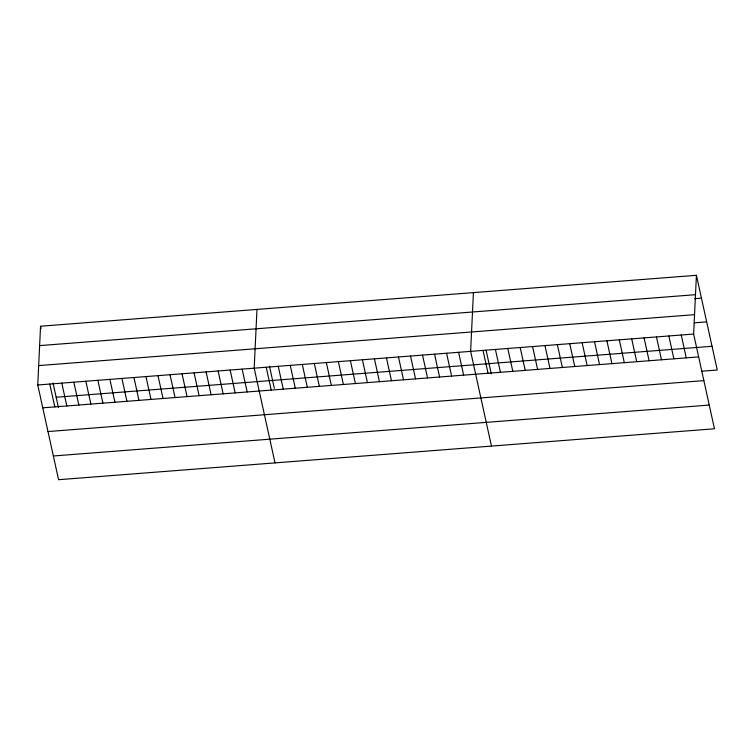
<?xml version="1.0" encoding="UTF-8"?>
<svg xmlns="http://www.w3.org/2000/svg" width="755" height="755" viewBox="0 0 755 755"><rect width="100%" height="100%" fill="white"/><g stroke="black" fill="none" stroke-linecap="round" stroke-linejoin="round"><path stroke-width="1.13" d="M696.421 275.301L693.628 334.05L714.457 428.774L58.579 479.699L37.75 384.984L40.544 326.226L696.421 275.301L717.25 370.016L701.48 371.243M256.983 309.418L254.19 368.176L275.018 462.9M473.423 292.61L470.629 351.368L491.458 446.092M39.619 345.611L695.506 294.686M694.694 298.678L701.452 298.149M38.675 365.59L694.553 314.665M694.27 322.829L706.661 321.866M37.75 384.984L693.628 334.05M56.153 397.234L712.031 346.3M42.771 407.832L698.658 356.898M47.99 431.549L703.868 380.624M53.36 455.982L709.247 405.058M681.246 335.012L686.267 357.861M668.855 335.975L673.875 358.823M656.463 336.938L661.493 359.786M644.072 337.9L649.102 360.748M631.69 338.863L636.71 361.711M619.298 339.825L624.319 362.674M606.907 340.788L611.937 363.636M594.525 341.741L599.545 364.599M582.133 342.704L587.154 365.562M569.742 343.667L574.763 366.524M557.35 344.629L562.381 367.487M544.968 345.592L549.989 368.449M532.577 346.554L537.598 369.412M520.186 347.517L525.216 370.365M507.794 348.48L512.824 371.328M495.412 349.442L500.433 372.291M486.126 350.386L491.269 373.782M483.021 350.405L488.041 373.253M458.606 352.302L463.627 375.15M446.582 353.236L451.603 376.084M434.559 354.17L439.58 377.019M422.536 355.105L427.557 377.953M410.512 356.039L415.533 378.887M398.489 356.964L403.51 379.822M386.456 357.898L391.486 380.756M374.433 358.833L379.463 381.69M362.409 359.767L367.44 382.625M350.386 360.701L355.407 383.559M338.363 361.636L343.383 384.493M326.339 362.57L331.36 385.418M314.316 363.504L319.337 386.352M302.293 364.439L307.313 387.287M290.26 365.373L295.29 388.221M278.236 366.307L283.267 389.155M269.459 366.175L274.329 388.334M266.213 367.241L271.243 390.09M242.166 369.11L247.187 391.958M230.143 370.044L235.164 392.893M218.119 370.969L223.14 393.827M206.096 371.904L211.117 394.761M194.073 372.838L199.094 395.695M182.04 373.772L187.07 396.63M170.017 374.707L175.047 397.564M157.993 375.641L163.023 398.498M145.97 376.575L150.991 399.433M133.946 377.509L138.967 400.358M121.923 378.444L126.944 401.292M109.9 379.378L114.92 402.226M97.876 380.312L102.897 403.161M85.843 381.247L90.874 404.095M73.82 382.181L78.85 405.029M61.797 383.115L66.827 405.964M40.544 326.226L41.044 328.51M53.02 382.974L58.39 407.398M49.773 384.05L54.794 406.898"/></g></svg>
